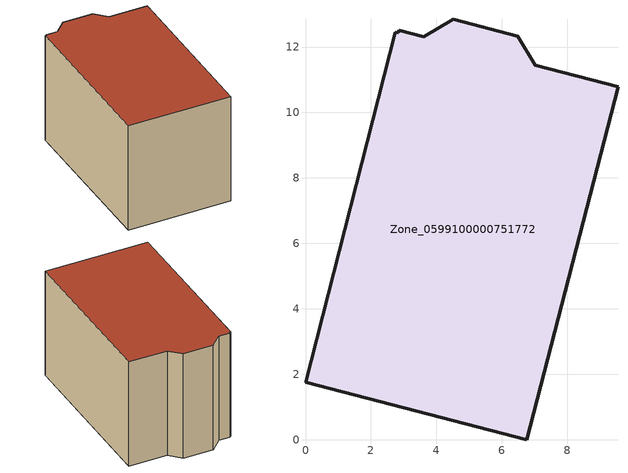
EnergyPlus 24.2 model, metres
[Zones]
Zone_0599100000751772
 floor ground (C_G): 0,1.75 2.74,12.46 2.83,12.44 2.85,12.51 3.61,12.32 4.52,12.85 6.49,12.34 7.02,11.45 9.55,10.79 6.76,0 z0
 wall outside (C_F): 6.76,0 9.55,10.79 7.02,11.45 6.49,12.34 4.52,12.85 3.61,12.32 2.85,12.51 2.83,12.44 2.74,12.46 0,1.75 6.76,0 z0:7.61
 roof outside (C_R): 2.74,12.46 0,1.75 6.76,0 9.55,10.79 7.02,11.45 6.49,12.34 4.52,12.85 3.61,12.32 2.85,12.51 2.83,12.44 z7.61
[BUILDING]
Pand.0599100000751772: North Axis=0; Terrain=City; Loads Convergence Tolerance Value=0.04; Temperature Convergence Tolerance Value=0.4; Solar Distribution=FullExterior; Maximum Number of Warmup Days=25; Minimum Number of Warmup Days=1
[Site:Location]
Rotterdam.The.Hague.AP_ZH_NLD Design_Conditions: Latitude=51.96; Longitude=4.45; Time Zone=1; Elevation=-4.5
[SITE:GROUNDTEMPERATURE:BUILDINGSURFACE]
18, 18, 18, 18, 18, 18, 18, 18, 18, 18, 18, 18
[MATERIAL] Thermal Absorptance=0.9; Solar Absorptance=0.7; Visible Absorptance=0.7
Name | Roughness | Thickness | Conductivity | Density | Specific Heat
G.D.2006-2014 | MediumSmooth | 0.15 | 0.06 | 540 | 1210
F.D.2006-2014 | Rough | 0.3 | 0.12 | 1920 | 840
R.D.2006-2014 | MediumRough | 0.2 | 0.08 | 1500 | 1000
[CONSTRUCTION]
C_G: G.D.2006-2014
C_F: F.D.2006-2014
C_R: R.D.2006-2014
[ZONE]
Zone_0599100000751772: Type=1; Multiplier=1; Ceiling Height=Autocalculate; Volume=Autocalculate; Floor Area=autocalculate; Part of Total Floor Area=Yes
[ZONEINFILTRATION:DESIGNFLOWRATE]
Infil_Zone_0599100000751772: Zone or ZoneList or Space or SpaceList=Zone_0599100000751772; Schedule=AlwaysOn; Design Flow Rate Calculation Method=Flow/Area; Flow Rate per Floor Area=0.0021; Constant Term Coefficient=1; Temperature Term Coefficient=0; Velocity Term Coefficient=0; Velocity Squared Term Coefficient=0
[HVACTEMPLATE:ZONE:IDEALLOADSAIRSYSTEM]
Zone_0599100000751772: Maximum Heating Supply Air Temperature=50; Minimum Cooling Supply Air Temperature=13; Maximum Heating Supply Air Humidity Ratio=0.0156; Minimum Cooling Supply Air Humidity Ratio=0.0077; Heating Limit=NoLimit; Cooling Limit=NoLimit; Dehumidification Control Type=ConstantSensibleHeatRatio; Cooling Sensible Heat Ratio=0.7; Dehumidification Setpoint=60; Humidification Control Type=None; Humidification Setpoint=30; Outdoor Air Method=None; Outdoor Air Flow Rate per Person=0.00944; Outdoor Air Flow Rate per Zone Floor Area=0; Outdoor Air Flow Rate per Zone=0; Demand Controlled Ventilation Type=None; Outdoor Air Economizer Type=NoEconomizer; Heat Recovery Type=None; Sensible Heat Recovery Effectiveness=0.7; Latent Heat Recovery Effectiveness=0.65
[ZONECONTROL:THERMOSTAT]
ThermostatControl_Zone_0599100000751772: Zone or ZoneList=Zone_0599100000751772; Control Type Schedule=DualSetpointControlType; Control 1=Thermostat_Zone_0599100000751772; Temperature Difference Between Cutout And Setpoint=0
[THERMOSTATSETPOINT:DUALSETPOINT]
Thermostat_Zone_0599100000751772: Heating Setpoint Temperature Schedule=HeatingSetpoint_Zone_0599100000751772; Cooling Setpoint Temperature Schedule=CoolingSetpoint_Zone_0599100000751772
[SCHEDULE:COMPACT]
HeatingSetpoint_Zone_0599100000751772: Through: 12/31, For: AllDays, Until: 24:00, 21
CoolingSetpoint_Zone_0599100000751772: Through: 12/31, For: AllDays, Until: 24:00, 24
DualSetpointControlType: Through: 12/31, For: AllDays, Until: 24:00, 4
AlwaysOn: Through: 12/31, For: AllDays, Until: 24:00, 1
